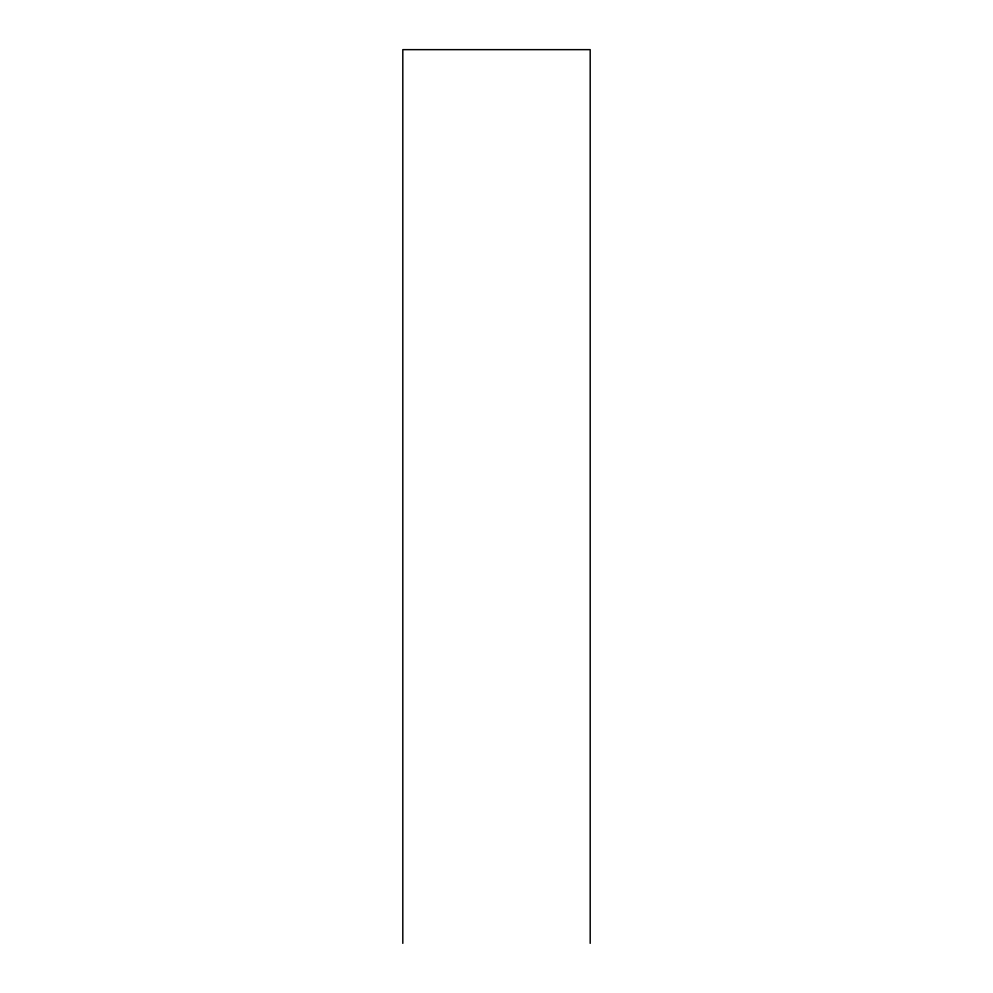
<?xml version="1.0" encoding="UTF-8"?>
<svg xmlns="http://www.w3.org/2000/svg" width="993" height="993" viewBox="0 0 993 993"><rect width="100%" height="100%" fill="white"/><g stroke="black" fill="none" stroke-linecap="round" stroke-linejoin="round"><path stroke-width="1.49" d="M590.19 943.35L590.19 49.65L402.81 49.65L402.81 943.35"/></g></svg>
